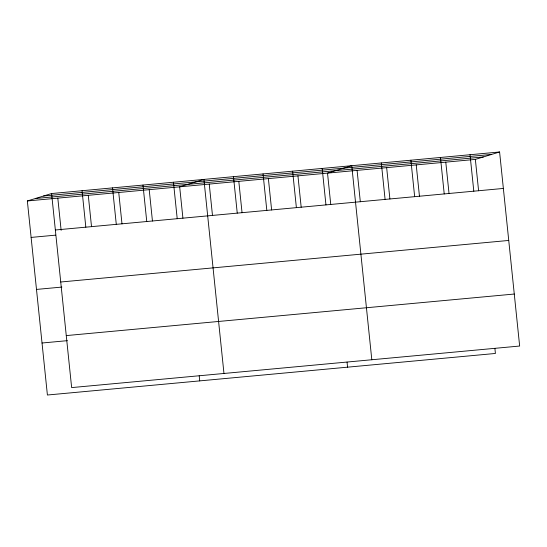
<?xml version="1.0" encoding="UTF-8"?>
<svg xmlns="http://www.w3.org/2000/svg" width="547" height="547" viewBox="0 0 547 547"><rect width="100%" height="100%" fill="white"/><g stroke="black" fill="none" stroke-linecap="round" stroke-linejoin="round"><path stroke-width="0.82" d="M494.891 348.425L495.411 353.458L47.404 395.016L27.35 200.961L51.589 193.542L499.596 151.984L519.65 346.039L71.643 387.597L51.589 193.542M27.35 200.961L475.357 159.403L499.596 151.984M43.589 195.99L491.596 154.432M35.35 198.513L483.357 156.955M55.356 230L503.363 188.442M31.117 237.419L55.657 235.142M60.731 282.006L508.737 240.448M36.492 289.425L61.879 287.072M66.269 335.591L514.276 294.033M42.03 343.01L67.418 340.658M475.357 159.403L478.598 190.773M470.03 154.726L473.798 191.183M445.784 162.144L449.032 193.515M440.458 157.468L444.226 193.925M416.219 164.886L419.46 196.257M410.893 160.209L414.66 196.667M386.654 167.628L389.895 198.999M381.321 162.958L385.088 199.416M357.082 170.377L360.323 201.747M371.81 359.755L351.755 165.7L327.516 173.119L330.757 204.489M347.051 362.141L347.571 367.174M322.183 168.442L325.95 204.899M297.944 175.86L301.185 207.231M292.618 171.184L296.385 207.641M268.379 178.602L271.62 209.973M263.052 173.925L266.82 210.383M238.807 181.344L242.047 212.715M233.48 176.667L237.248 213.125M209.241 184.086L212.482 215.456M223.969 373.464L203.915 179.416L179.669 186.835L182.917 218.205M199.204 375.851L199.723 380.883M173.447 182.24L177.214 218.697M149.208 189.659L152.449 221.029M142.986 185.064L146.753 221.521M118.74 192.482L121.988 223.853M112.518 187.894L116.285 224.352M88.279 195.313L91.52 226.684M82.057 190.718L85.824 227.176M57.811 198.137L61.141 230.355"/></g></svg>
